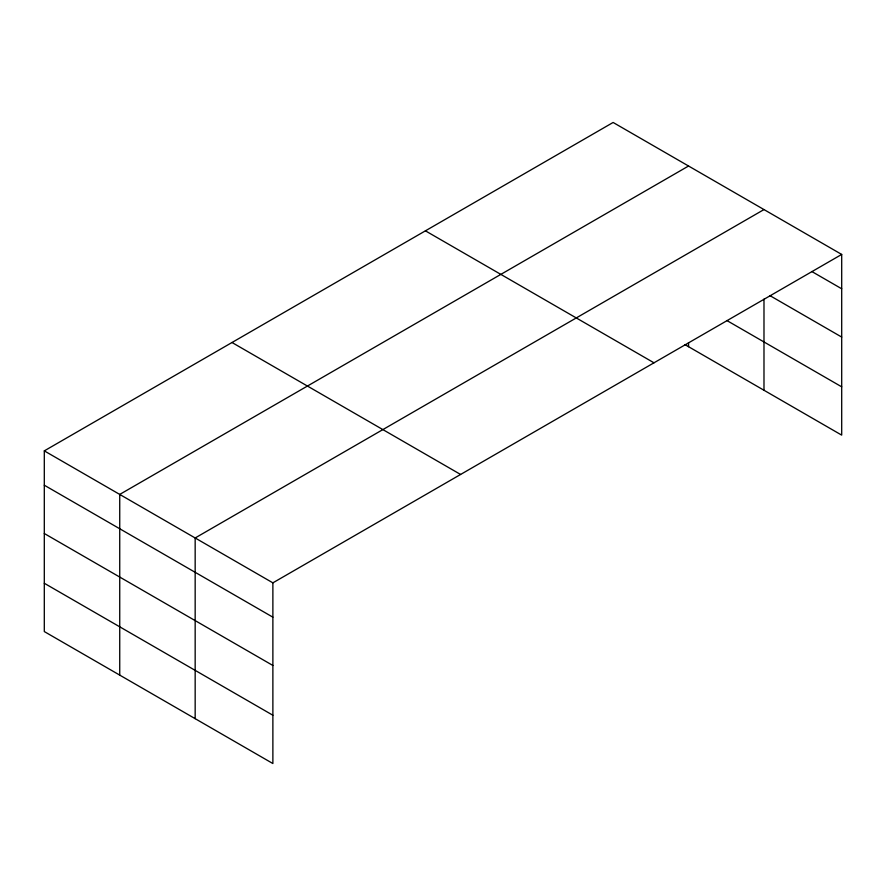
<?xml version="1.0" encoding="UTF-8"?>
<svg xmlns="http://www.w3.org/2000/svg" width="886" height="886" viewBox="0 0 886 886"><rect width="100%" height="100%" fill="white"/><g stroke="black" fill="none" stroke-linecap="round" stroke-linejoin="round"><path stroke-width="1.33" d="M44.3 450.874L272.877 582.844L272.877 763.533L44.3 631.563L44.3 450.874L613.123 122.467L841.7 254.437L841.7 435.126L684.967 344.632M688.555 166.014L119.732 494.421L119.732 675.121M763.987 209.561L195.164 537.968L195.164 718.668M272.877 582.844L841.7 254.437M811.809 271.515L841.7 288.77M769.967 295.647L841.7 337.068M726.874 320.533L841.7 386.828M425.413 230.836L653.99 362.806M232.01 342.505L460.587 474.464M44.3 485.207L272.877 617.177M44.3 533.505L272.877 665.475M44.3 583.265L272.877 715.235M763.987 299.103L763.987 390.261M688.555 342.572L688.555 346.703"/></g></svg>
